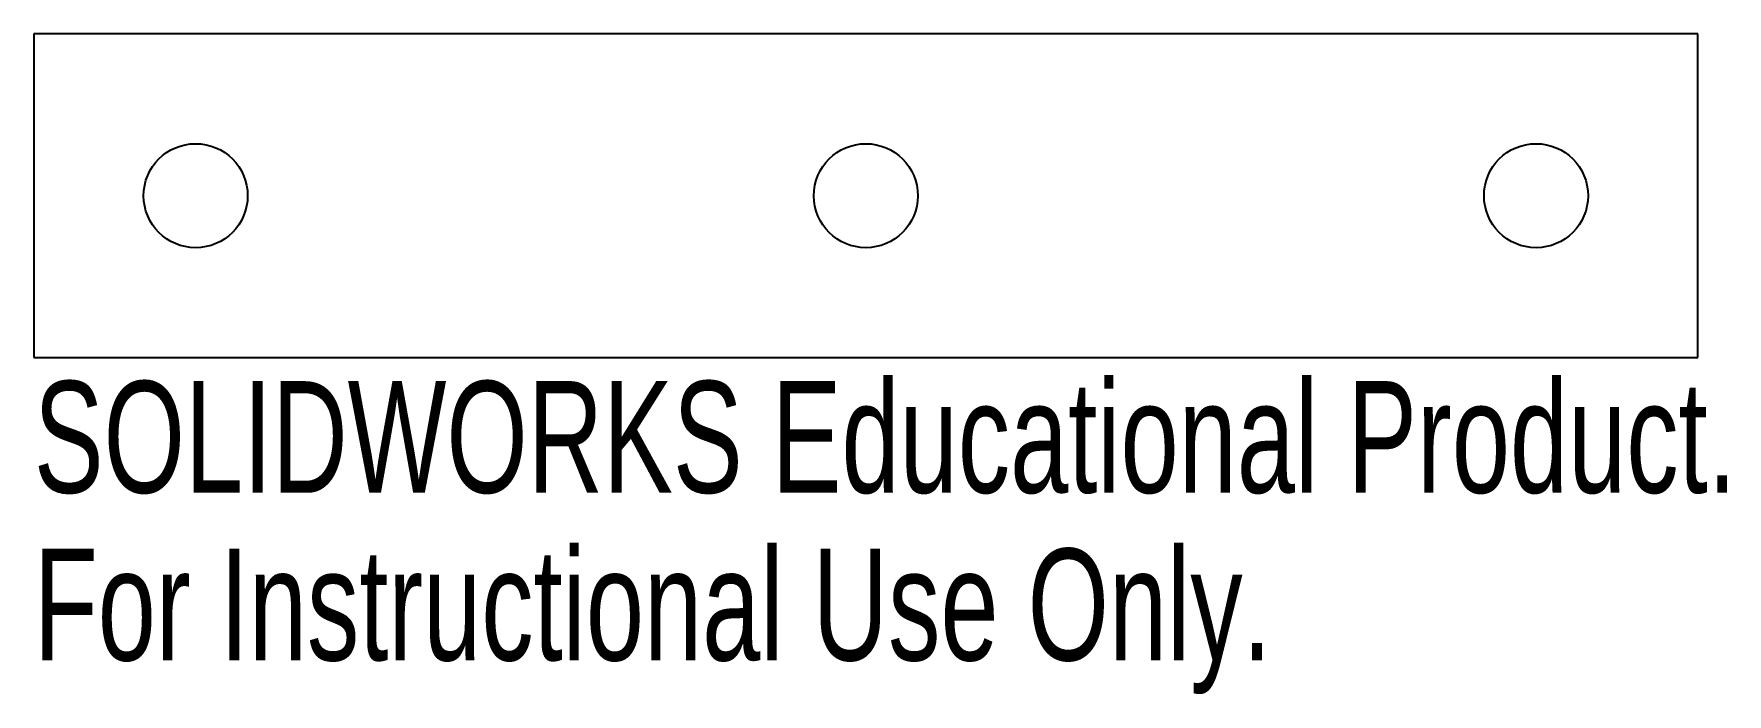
# Model space of a CAD drawing. Header units: millimetres. Extents: x -36 to 37.3, y -21.6 to 7.
import ezdxf

# ---------------------------------------------------------------- set-up
doc = ezdxf.new("R2010")
doc.units = ezdxf.units.MM
doc.styles.add('SLDTEXTSTYLE0', font='TXT', dxfattribs={"width": 0.7})

msp = doc.modelspace()

# ---------------------------------------------------------------- linework, layer by layer
at = {"color": 7, "linetype": 'Continuous', "lineweight": 25}
for p, q in [((36, 7), (-36, 7)), ((-36, 7), (-36, -7)), ((36, -7), (36, 7)), ((-36, -7), (36, -7))]:
    msp.add_line(p, q, dxfattribs=at)
for centre in [(-29, 0), (0, 0), (29, 0)]:
    msp.add_circle(centre, 2.25, dxfattribs=at)

# ---------------------------------------------------------------- texts
at = {"color": 7, "linetype": 'Continuous', "char_height": 4.83362, "attachment_point": 1, "style": 'SLDTEXTSTYLE0'}
for s, insert in [('SOLIDWORKS Educational Product.', (-36, -8.02)), ('For Instructional Use Only.', (-36, -15.27))]:
    msp.add_mtext(s, dxfattribs=dict(at, insert=insert))

doc.saveas('drawing.dxf')
